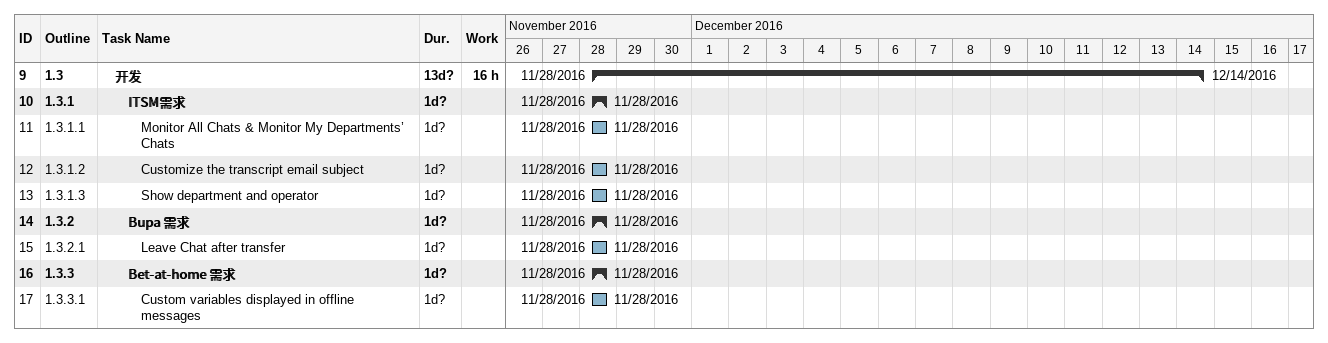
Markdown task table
| ID | WBS | Task | Duration | Start | Finish | Work (h) |
|---|---|---|---|---|---|---|
| 9 | 1.3 | **开发** | 13d? | 2016-11-28 | 2016-12-14 | 16 |
| 10 | 1.3.1 | **ITSM需求** | 1d? | 2016-11-28 | 2016-11-28 |  |
| 11 | 1.3.1.1 | Monitor All Chats & Monitor My Departments’ Chats | 1d? | 2016-11-28 | 2016-11-28 |  |
| 12 | 1.3.1.2 | Customize the transcript email subject | 1d? | 2016-11-28 | 2016-11-28 |  |
| 13 | 1.3.1.3 | Show department and operator | 1d? | 2016-11-28 | 2016-11-28 |  |
| 14 | 1.3.2 | **Bupa 需求** | 1d? | 2016-11-28 | 2016-11-28 |  |
| 15 | 1.3.2.1 | Leave Chat after transfer | 1d? | 2016-11-28 | 2016-11-28 |  |
| 16 | 1.3.3 | **Bet-at-home 需求** | 1d? | 2016-11-28 | 2016-11-28 |  |
| 17 | 1.3.3.1 | Custom variables displayed in offline messages | 1d? | 2016-11-28 | 2016-11-28 |  |
